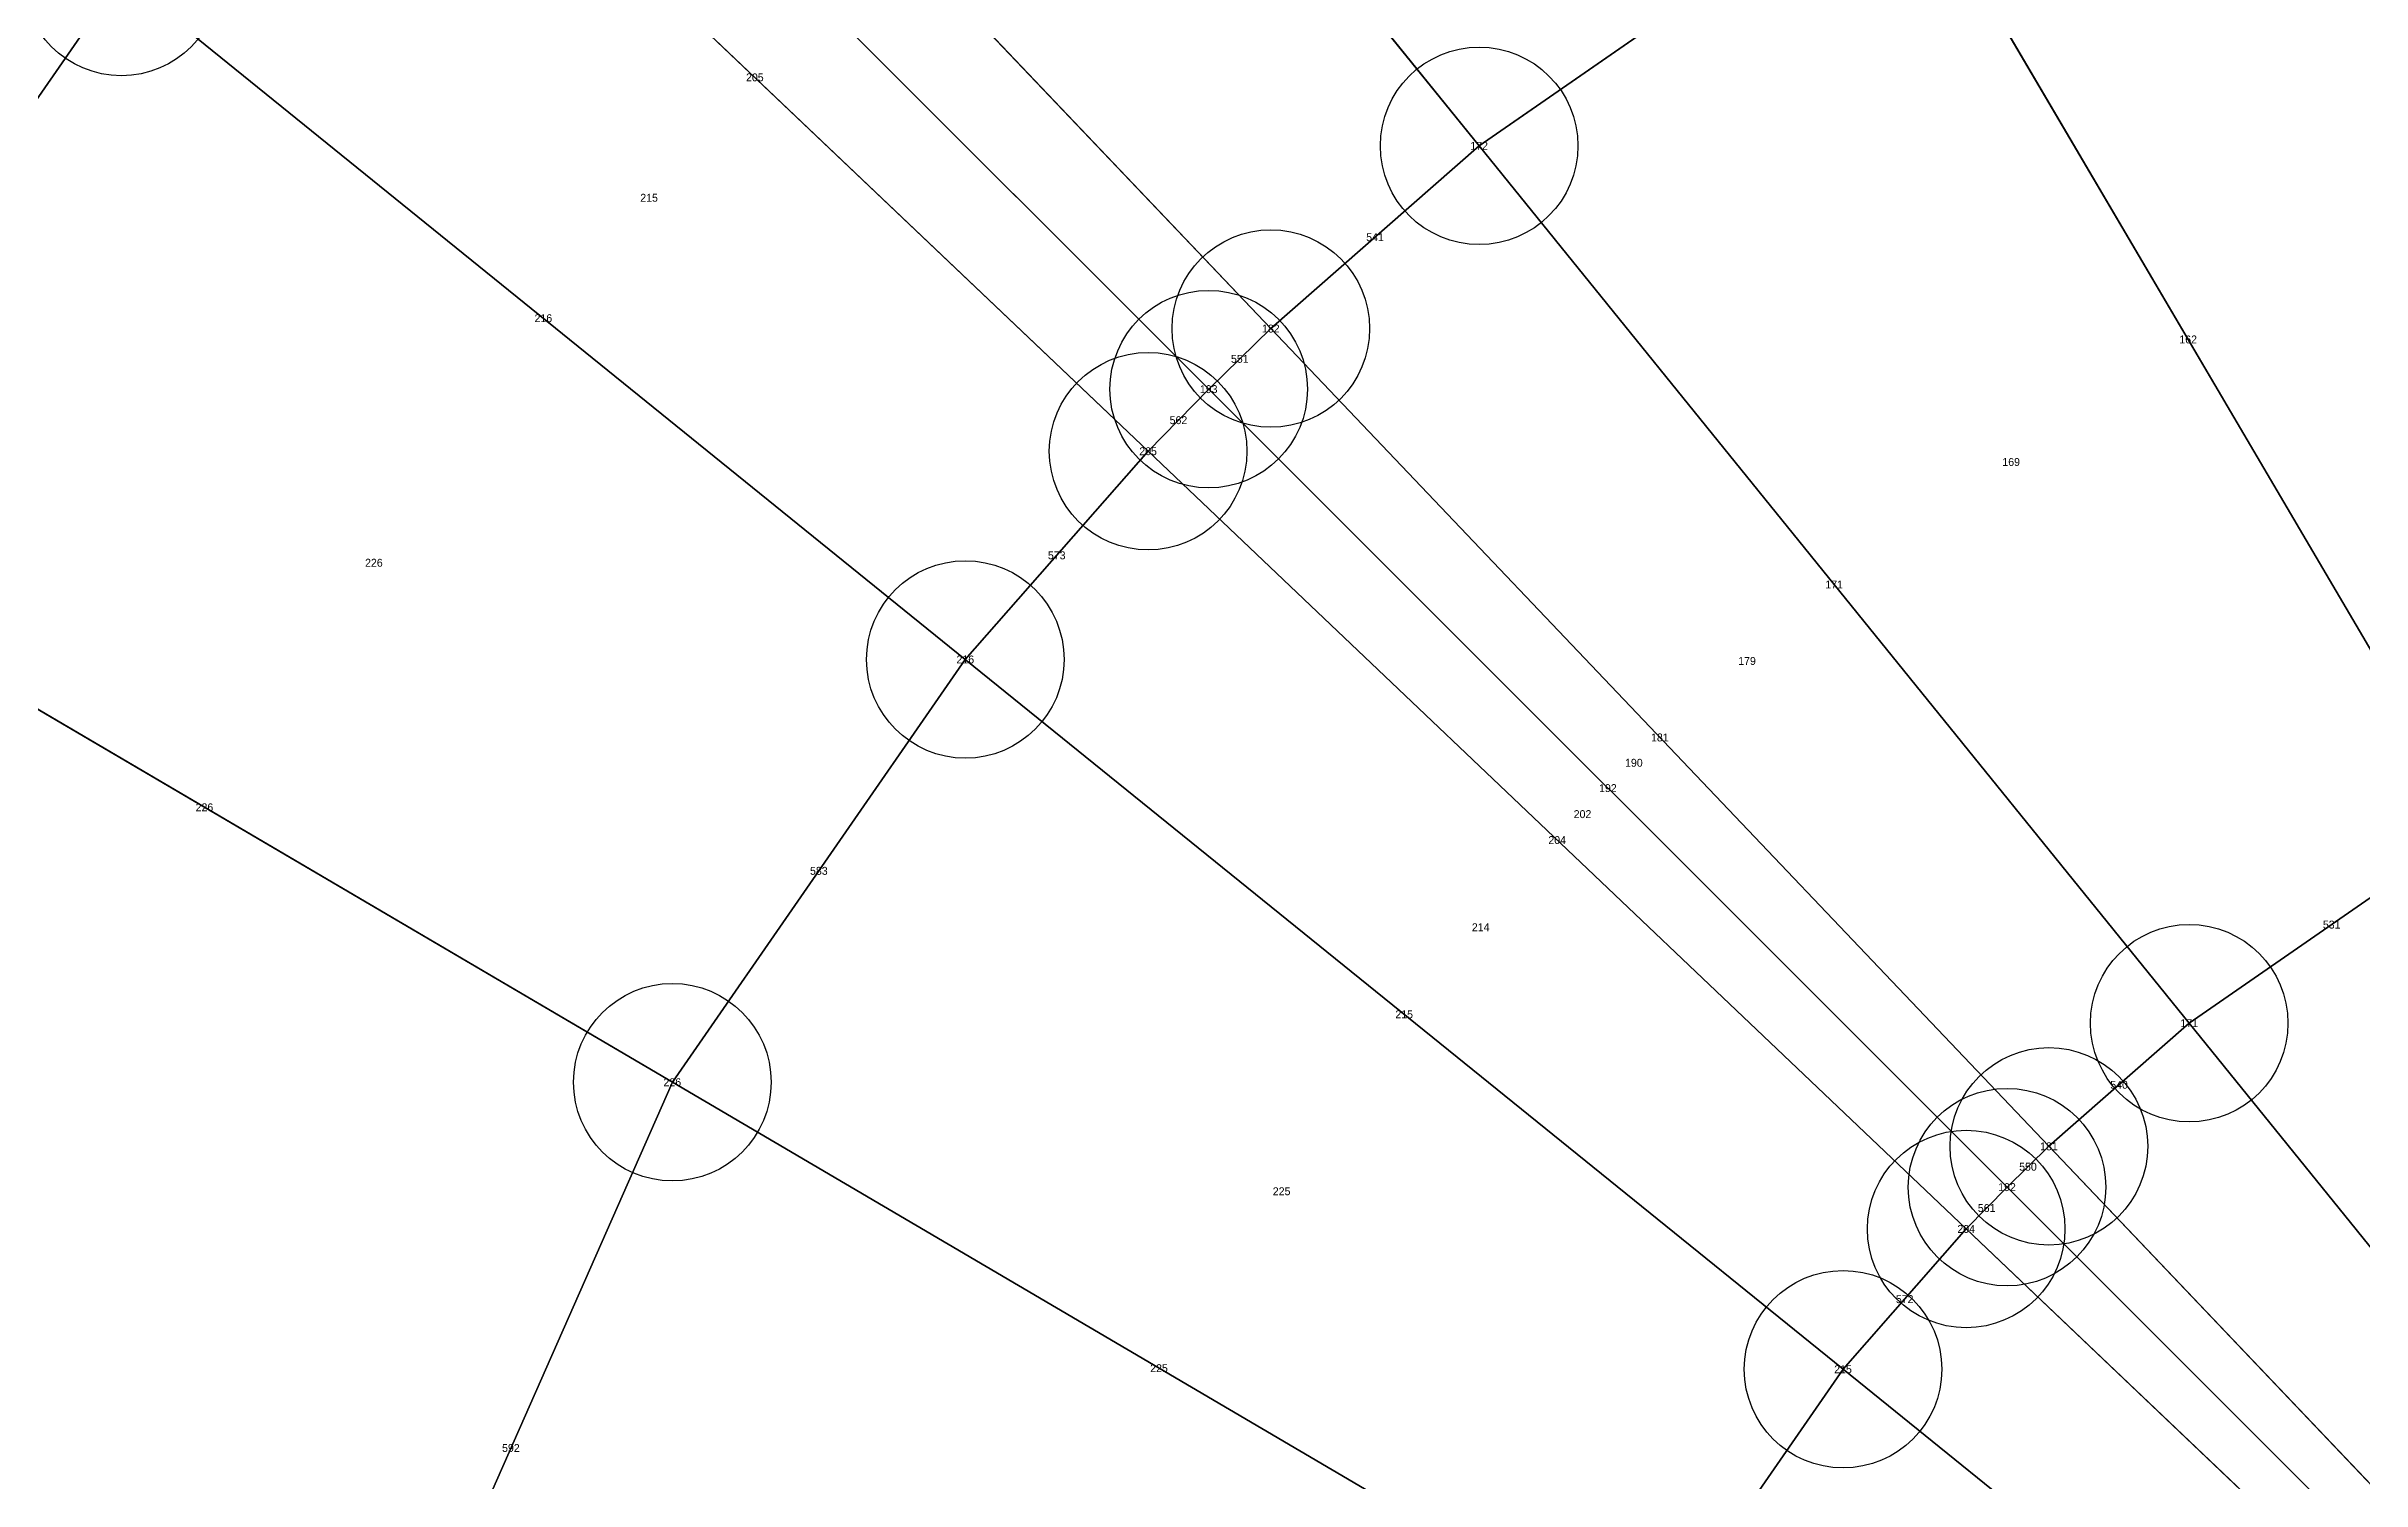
# Model space of a CAD drawing. Extents: x -2.75 to 2.75, y -2.5 to 2.5.
# Drawn here: x -0.913 to -0.327, y 0.343 to 0.706 of the extents above; entities that cross this region are included whole.
import ezdxf
from ezdxf.enums import TextEntityAlignment as Align

# ---------------------------------------------------------------- set-up
doc = ezdxf.new("R2010")
doc.units = 0
doc.header["$MEASUREMENT"] = 0
doc.header["$PDMODE"] = 33
doc.header["$PDSIZE"] = 0.05
for name, color, linetype in [('BRANCHE INTERNO', 7, 'Continuous'), ('BRANCHES-Index', 7, 'Continuous'), ('Faces', 7, 'Continuous'), ('Faces-Index', 7, 'Continuous'), ('NODI-Index', 7, 'Continuous'), ('NODO INTRADOSSO INTERNO', 7, 'Continuous')]:
    doc.layers.add(name, color=color, linetype=linetype)

msp = doc.modelspace()

# ---------------------------------------------------------------- linework, layer by layer
at = {"layer": 'BRANCHE INTERNO'}
for p, q in [((-0.55083, 0.68087, 2.50285), (-0.72362, 0.89445, 2.38905)), ((-0.60355, 0.63461, 2.50285), (-0.79287, 0.83368, 2.38905)), ((-0.61927, 0.61927, 2.50285), (-0.81353, 0.81353, 2.38905)), ((-0.63461, 0.60355, 2.50285), (-0.83368, 0.79287, 2.38905)), ((-0.44379, 0.75502, 2.50285), (-0.55083, 0.68087, 2.50285)), ((-0.299, 0.50868, 2.58517), (-0.44379, 0.75502, 2.50285)), ((-0.89445, 0.72362, 2.38905), (-0.99186, 0.583, 2.38905)), ((-0.68087, 0.55083, 2.50285), (-0.89445, 0.72362, 2.38905)), ((-0.55083, 0.68087, 2.50285), (-0.60355, 0.63461, 2.50285)), ((-0.37112, 0.45873, 2.58517), (-0.55083, 0.68087, 2.50285)), ((-0.60355, 0.63461, 2.50285), (-0.61927, 0.61927, 2.50285)), ((-0.40663, 0.42756, 2.58517), (-0.60355, 0.63461, 2.50285)), ((-0.61927, 0.61927, 2.50285), (-0.63461, 0.60355, 2.50285)), ((-0.41723, 0.41723, 2.58517), (-0.61927, 0.61927, 2.50285)), ((-0.63461, 0.60355, 2.50285), (-0.68087, 0.55083, 2.50285)), ((-0.42756, 0.40663, 2.58517), (-0.63461, 0.60355, 2.50285)), ((-0.75502, 0.44379, 2.50285), (-0.99186, 0.583, 2.38905)), ((-0.68087, 0.55083, 2.50285), (-0.75502, 0.44379, 2.50285)), ((-0.45873, 0.37112, 2.58517), (-0.68087, 0.55083, 2.50285)), ((-0.299, 0.50868, 2.58517), (-0.37112, 0.45873, 2.58517)), ((-0.37112, 0.45873, 2.58517), (-0.40663, 0.42756, 2.58517)), ((-0.18673, 0.23081, 2.63498), (-0.37112, 0.45873, 2.58517)), ((-0.75502, 0.44379, 2.50285), (-0.83674, 0.25857, 2.50285)), ((-0.50868, 0.299, 2.58517), (-0.75502, 0.44379, 2.50285)), ((-0.40663, 0.42756, 2.58517), (-0.41723, 0.41723, 2.58517)), ((-0.2046, 0.21513, 2.63498), (-0.40663, 0.42756, 2.58517)), ((-0.41723, 0.41723, 2.58517), (-0.42756, 0.40663, 2.58517)), ((-0.20993, 0.20993, 2.63498), (-0.41723, 0.41723, 2.58517)), ((-0.42756, 0.40663, 2.58517), (-0.45873, 0.37112, 2.58517)), ((-0.21513, 0.2046, 2.63498), (-0.42756, 0.40663, 2.58517)), ((-0.45873, 0.37112, 2.58517), (-0.50868, 0.299, 2.58517)), ((-0.23081, 0.18673, 2.63498), (-0.45873, 0.37112, 2.58517))]:
    msp.add_line(p, q, dxfattribs=at)
at = {"layer": 'Faces'}
for points in [[(-0.44379, 0.75502, 2.50285), (-0.55083, 0.68087, 2.50285), (-0.72362, 0.89445, 2.38905), (-0.583, 0.99186, 2.38905)], [(-0.55083, 0.68087, 2.50285), (-0.60355, 0.63461, 2.50285), (-0.79287, 0.83368, 2.38905), (-0.72362, 0.89445, 2.38905)], [(-0.89445, 0.72362, 2.38905), (-0.99186, 0.583, 2.38905), (-1.21622, 0.71488, 2.24522), (-1.09678, 0.88731, 2.24522)], [(-0.60355, 0.63461, 2.50285), (-0.61927, 0.61927, 2.50285), (-0.81353, 0.81353, 2.38905), (-0.79287, 0.83368, 2.38905)], [(-0.17421, 0.56374, 2.58517), (-0.299, 0.50868, 2.58517), (-0.44379, 0.75502, 2.50285), (-0.25857, 0.83674, 2.50285)], [(-0.61927, 0.61927, 2.50285), (-0.63461, 0.60355, 2.50285), (-0.83368, 0.79287, 2.38905), (-0.81353, 0.81353, 2.38905)], [(-0.63461, 0.60355, 2.50285), (-0.68087, 0.55083, 2.50285), (-0.89445, 0.72362, 2.38905), (-0.83368, 0.79287, 2.38905)], [(-0.299, 0.50868, 2.58517), (-0.37112, 0.45873, 2.58517), (-0.55083, 0.68087, 2.50285), (-0.44379, 0.75502, 2.50285)], [(-0.68087, 0.55083, 2.50285), (-0.75502, 0.44379, 2.50285), (-0.99186, 0.583, 2.38905), (-0.89445, 0.72362, 2.38905)], [(-0.37112, 0.45873, 2.58517), (-0.40663, 0.42756, 2.58517), (-0.60355, 0.63461, 2.50285), (-0.55083, 0.68087, 2.50285)], [(-0.40663, 0.42756, 2.58517), (-0.41723, 0.41723, 2.58517), (-0.61927, 0.61927, 2.50285), (-0.60355, 0.63461, 2.50285)], [(-0.41723, 0.41723, 2.58517), (-0.42756, 0.40663, 2.58517), (-0.63461, 0.60355, 2.50285), (-0.61927, 0.61927, 2.50285)], [(-0.42756, 0.40663, 2.58517), (-0.45873, 0.37112, 2.58517), (-0.68087, 0.55083, 2.50285), (-0.63461, 0.60355, 2.50285)], [(-0.75502, 0.44379, 2.50285), (-0.83674, 0.25857, 2.50285), (-1.09922, 0.33968, 2.38905), (-0.99186, 0.583, 2.38905)], [(-0.45873, 0.37112, 2.58517), (-0.50868, 0.299, 2.58517), (-0.75502, 0.44379, 2.50285), (-0.68087, 0.55083, 2.50285)], [(-0.15044, 0.25595, 2.63498), (-0.18673, 0.23081, 2.63498), (-0.37112, 0.45873, 2.58517), (-0.299, 0.50868, 2.58517)], [(-0.18673, 0.23081, 2.63498), (-0.2046, 0.21513, 2.63498), (-0.40663, 0.42756, 2.58517), (-0.37112, 0.45873, 2.58517)], [(-0.50868, 0.299, 2.58517), (-0.56374, 0.17421, 2.58517), (-0.83674, 0.25857, 2.50285), (-0.75502, 0.44379, 2.50285)], [(-0.2046, 0.21513, 2.63498), (-0.20993, 0.20993, 2.63498), (-0.41723, 0.41723, 2.58517), (-0.40663, 0.42756, 2.58517)], [(-0.20993, 0.20993, 2.63498), (-0.21513, 0.2046, 2.63498), (-0.42756, 0.40663, 2.58517), (-0.41723, 0.41723, 2.58517)], [(-0.21513, 0.2046, 2.63498), (-0.23081, 0.18673, 2.63498), (-0.45873, 0.37112, 2.58517), (-0.42756, 0.40663, 2.58517)], [(-0.23081, 0.18673, 2.63498), (-0.25595, 0.15044, 2.63498), (-0.50868, 0.299, 2.58517), (-0.45873, 0.37112, 2.58517)]]:
    msp.add_3dface(points, dxfattribs=at)
at = {"layer": 'NODO INTRADOSSO INTERNO'}
for p in [(-0.89445, 0.72362, 2.38905), (-0.55083, 0.68087, 2.50285), (-0.60355, 0.63461, 2.50285), (-0.61927, 0.61927, 2.50285), (-0.63461, 0.60355, 2.50285), (-0.68087, 0.55083, 2.50285), (-0.37112, 0.45873, 2.58517), (-0.75502, 0.44379, 2.50285), (-0.40663, 0.42756, 2.58517), (-0.41723, 0.41723, 2.58517), (-0.42756, 0.40663, 2.58517), (-0.45873, 0.37112, 2.58517)]:
    msp.add_point(p, dxfattribs=at)

# ---------------------------------------------------------------- texts
at = {"layer": 'BRANCHES-Index'}
for s, p in [('205', (-0.73414, 0.69821, 2.44595)), ('541', (-0.57719, 0.65774, 2.50285)), ('216', (-0.78766, 0.63723, 2.44595)), ('162', (-0.37139, 0.63185, 2.54401)), ('551', (-0.61141, 0.62694, 2.50285)), ('562', (-0.62694, 0.61141, 2.50285)), ('573', (-0.65774, 0.57719, 2.50285)), ('171', (-0.46098, 0.5698, 2.54401)), ('181', (-0.50509, 0.53108, 2.54401)), ('192', (-0.51825, 0.51825, 2.54401)), ('226', (-0.87344, 0.51339, 2.44595)), ('204', (-0.53108, 0.50509, 2.54401)), ('583', (-0.71794, 0.49731, 2.50285)), ('531', (-0.33506, 0.4837, 2.58517)), ('215', (-0.5698, 0.46098, 2.54401)), ('540', (-0.38887, 0.44314, 2.58517)), ('550', (-0.41193, 0.42239, 2.58517)), ('561', (-0.42239, 0.41193, 2.58517)), ('572', (-0.44314, 0.38887, 2.58517)), ('225', (-0.63185, 0.37139, 2.54401)), ('592', (-0.79588, 0.35118, 2.50285))]:
    msp.add_text(s, height=0.002, dxfattribs=at).set_placement(p, align=Align.MIDDLE_CENTER)
at = {"layer": 'Faces-Index'}
for s, p in [('215', (-0.7609, 0.66772, 2.44595)), ('169', (-0.41618, 0.60082, 2.54401)), ('226', (-0.83055, 0.57531, 2.44595)), ('179', (-0.48303, 0.55044, 2.54401)), ('190', (-0.51167, 0.52467, 2.54401)), ('202', (-0.52467, 0.51167, 2.54401)), ('214', (-0.55044, 0.48303, 2.54401)), ('225', (-0.60082, 0.41618, 2.54401))]:
    msp.add_text(s, height=0.002, dxfattribs=at).set_placement(p, align=Align.MIDDLE_CENTER)
at = {"layer": 'NODI-Index'}
for s, p in [('172', (-0.55083, 0.68087, 2.50285)), ('182', (-0.60355, 0.63461, 2.50285)), ('193', (-0.61927, 0.61927, 2.50285)), ('205', (-0.63461, 0.60355, 2.50285)), ('216', (-0.68087, 0.55083, 2.50285)), ('171', (-0.37112, 0.45873, 2.58517)), ('226', (-0.75502, 0.44379, 2.50285)), ('181', (-0.40663, 0.42756, 2.58517)), ('192', (-0.41723, 0.41723, 2.58517)), ('204', (-0.42756, 0.40663, 2.58517)), ('215', (-0.45873, 0.37112, 2.58517))]:
    msp.add_text(s, height=0.002, dxfattribs=at).set_placement(p, align=Align.MIDDLE_CENTER)

doc.saveas('drawing.dxf')
